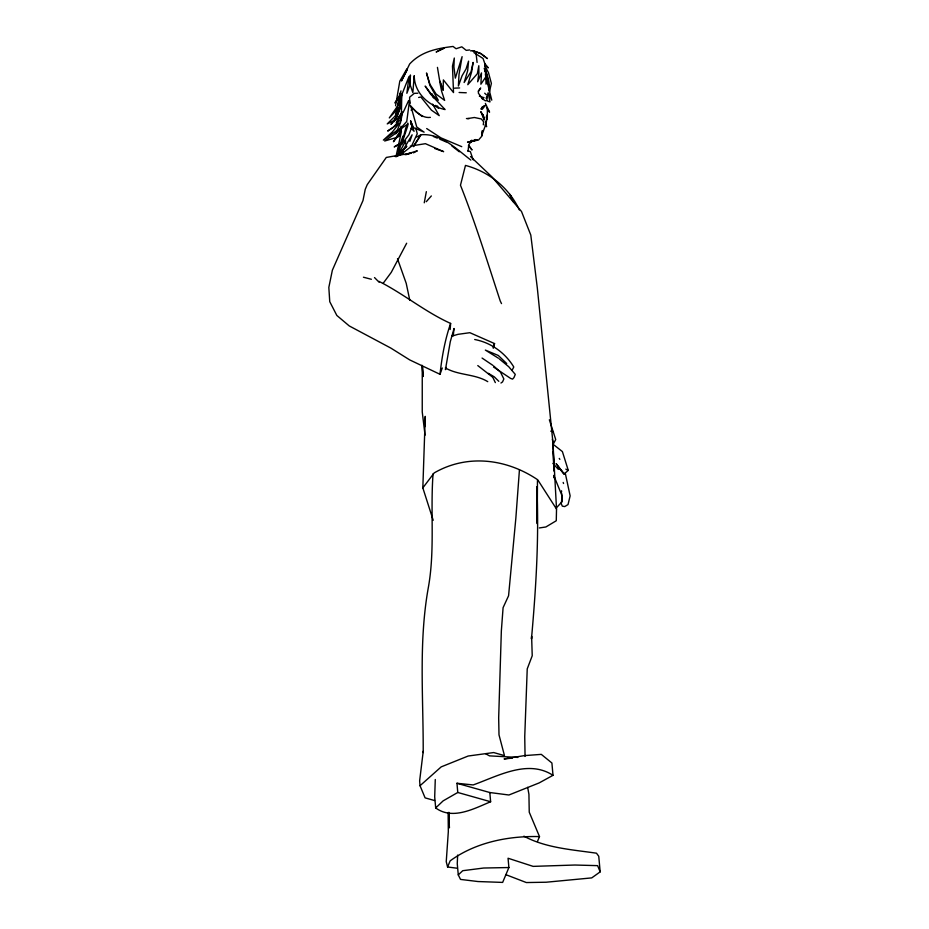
<?xml version="1.0" encoding="UTF-8"?>
<svg xmlns="http://www.w3.org/2000/svg" width="929" height="929" viewBox="0 0 929 929"><rect width="100%" height="100%" fill="white"/><g stroke="black" fill="none" stroke-linecap="round" stroke-linejoin="round"><path stroke-width="1.39" d="M407.773 123.034L407.773 125.787L401.502 144.541L408.911 134.74L412.395 125.485L410.572 122.129M487.319 116.38L487.365 109.088M537.461 480.258L537.252 523.724L536.788 486.715C539.215 537.543 535.975 588.359 531.458 638.978L531.62 636.307L532.224 655.758L527.231 668.88L524.746 736.569L525.059 756.427M425.145 426.516L425.25 416.366L422.834 487.876L433.204 520.286M400.968 93.771L400.829 105.325L395.522 115.788L399.528 106.278L400.016 93.446L397.67 105.952L389.286 117.937L398.367 108.136M401.049 126.193L400.968 130.432L399.551 133.776M401.154 120.538L401.282 113.466M422.254 366.943L422.242 411.907L425.052 435.213M470.515 156.536L492.068 176.998L521.506 211.498L530.796 235.049L537.322 288.013L552.952 442.645L556.529 509.08L556.274 520.751L545.869 526.975L539.331 527.951M401.003 90.879L399.087 96.604L394.779 102.898L400.84 97.139L409.027 76.492L406.867 93.295L410.014 85.004L410.409 74.982L410.037 84.481L412.848 92.621L414.229 75.667C414.369 93.295 428.78 105.976 445.084 109.576L430.789 94.398L425.157 86.083L430.824 93.527L438.325 100.262L429.86 85.247L426.492 72.985L429.941 84.295L436.084 94.05L444.643 100.413L441.623 91.286L439.603 81.078L443.11 90.043L443.377 79.917L453.515 92.575L452.481 66.087L454.304 58.028L453.909 66.795L455.326 78.129L462.108 56.657L459.019 74.425L458.392 86.025L462.085 75.737L466.044 69.036L468.564 61.151L467.67 70.709L464.14 82.507L471.084 71.649L473.116 62.44L471.618 71.963L467.798 84.702L477.367 73.681L478.807 65.727L478.888 73.089L477.669 81.775L481.489 72.926L480.885 84.214L485.809 76.956L485.379 74.25M435.271 779.524L434.702 796.838L435.689 807.951C452.609 820.342 473.906 808.694 490.628 801.739L489.815 792.53L456.963 783.275L457.776 792.472L443.133 800.868L435.689 807.951M457.66 855.075L457.254 863.656L458.276 874.897L460.529 879.415L478.005 881.54L502.647 882.411L508.895 867.535L508.047 858.233L533.13 866.374L574.888 865.027L597.602 865.642L600.169 871.866L591.738 877.893L546.147 882.225L526.348 882.55L505.678 874.595M409.55 100.297L406.751 121.455L395.696 133.857L400.469 122.709L402.559 112.363M406.112 154.62L411.512 153.03L386.29 157.442L367.245 184.627L365.248 189.319L362.995 200.525L332.361 270.223L328.831 287.398L329.749 301.67L336.832 315.454L349.246 325.928L390.819 348.073L409.759 359.929L440.021 374.306C441.844 357.131 444.956 339.747 450.623 323.431C425.273 312.016 403.569 293.785 378.951 281.359M450.17 329.493L450.623 323.431M519.439 469.819L515.862 518.022L508.569 595.768L503.088 607.659L501.346 630.965L498.676 717.838L499.001 734.862L504.47 755.602L493.682 752.56L468.181 756.02L441.194 766.878L420.036 785.713L425.099 797.872L434.586 800.543M405.381 143.763L405.601 140.871L398.123 155.073L402.977 136.064L396.311 155.073L401.444 131.419L393.431 141.742L402.269 127.865L407.819 123.975L405.799 127.923L401.502 144.541M433.065 473.802C430.208 511.867 435.167 550.433 428.199 588.301C418.549 642.647 423.438 697.795 423.194 752.595M483.301 124.811L483.626 121.757L481.315 118.958L474.371 117.495L467.624 118.598M401.665 94.735L400.271 107.543L397.298 116.23L390.981 124.358L396.393 117.251L399.725 108.739L399.714 97.893M468.019 151.439L468.762 144.808L471.897 140.384M486.448 121.571L487.226 114.964L485.577 124.974L481.686 135.669L482.43 130.524L481.896 136.099L478.505 140.047L467.519 142.172L477.181 139.78M395.568 105.778L399.807 81.137L406.809 68.943M423.241 751.236L419.629 780.906L420.036 785.713M399.482 97.882L395.382 115.823L387.242 123.905L397.101 119.144L400.318 115.068M453.259 335.717L454.06 328.494L450.286 341.698L445.432 369.626L446.303 367.419M424.263 202.801L426.341 191.664M487.353 80.916L488.84 85.004L489.502 91.414L491.383 83.413L488.48 72.671L484.706 65.518M486.959 100.216L486.738 97.324L486.506 98.23L488.085 93.875M442.262 367.989L440.021 374.306M493.241 348.247L494.542 343.579L469.865 332.698L458.078 334.324L451.831 336.124M402.35 112.339L400.155 120.027L392.874 127.61L387.683 131.047L399.435 123.139L392.317 132.034L383.352 140.105L397.693 129.979M494.065 345.019L493.345 347.411L494.542 343.579M411.222 110.354L412.116 107.706M409.84 141.371L412.116 134.821L399.923 155.294L411.454 146.271L417.249 133.788L415.832 128.272M402.547 154.365L403.418 151.926M394.918 119.237L393.896 121.711L395.545 119.771M457.242 868.243L447.581 866.989L450.159 860.858C475.52 842.313 508.5 835.775 539.505 836.599L529.24 812.178L528.926 794.283L527.66 787.339M537.461 841.477L539.505 836.599M486.738 97.324L486.262 98.369L486.819 97.185M408.574 100.622L403.883 110.876L396.3 122.849L401.409 112.711L401.816 93.306M512.018 370.416L513.795 366.99C505.167 352.846 491.116 342.65 474.707 339.503M407.204 69.919L401.433 80.974L409.654 63.996C421.371 51.35 437.071 48.447 453.05 46.45L456.081 48.749L461.794 46.822L466.242 50.363L469.691 49.957M553.092 444.445L555.716 439.533L549.353 419.78M406.658 243.235L391.248 272.383L383.178 283.299M413.579 146.666L420.942 134.717C441.194 133.253 456.034 148.756 470.875 160.078M413.417 146.132L420.942 134.717L416.703 137.027M402.373 151.601L400.027 154.911L396.346 156.687M482.267 109.343L485.228 105.465L482.29 106.974L481.048 109.216L482.058 107.474L485.228 105.465M422.834 487.876L434.191 472.907C467.345 453.724 506.735 458.81 537.728 479.805L556.529 509.08M478.226 91.158L480.665 88L478.447 91.518L478.365 93.155L482.999 99.461L481.872 98.277L485.391 100.866M471.886 140.279L470.271 142.276L475.346 139.513M426.272 201.709L431.346 195.949M401.142 127.319L394.465 134.194L384.711 140.999L397.566 137.213L399.9 135.564M557.017 507.164L562.08 501.695L561.662 493.16M458.276 874.897L462.735 870.705L483.672 868.023L508.895 867.535M404.092 149.081L395.336 156.641L406.832 146.213L399.981 153.355L395.092 156.42M500.963 383.015L502.543 381.912L503.843 378.951L500.534 372.215L493.822 366.107M399.842 143.542L394.21 146.933L400.26 143.542M512.367 758.11L504.087 758.923L524.386 755.614L541.305 754.371L551.907 762.999L552.999 775.32L539.157 782.915L508.918 795.003L489.815 792.53M413.475 152.844L417.295 150.823L404.963 154.678M472.095 140.848L468.622 142.474L477.32 139.826M418.654 97.475L420.86 96.988L431.428 110.156L439.243 115.66L432.612 104.153M410.304 146.108L425.412 143.681L443.644 151.648L434.621 148.477M470.608 50.886L473.198 50.7L480.99 53.685L487.423 58.608L480.548 53.417L472.42 50.607M466.277 92.784L459.112 92.494M454.467 88.162L459.623 87.941M417.853 93.225L414.334 93.33L409.631 97.185L409.666 105.441C415.507 110.632 421.638 118.622 430.382 117.368M517.836 757.414L489.502 755.869L485.704 753.791M469.203 118.598L466.439 118.54M456.963 783.275L473.186 784.935C498.002 776.052 527.927 758.97 552.999 775.32M550.711 431.137L553.44 431.637M363.436 277.214L371.368 279.281M457.776 792.472L490.628 801.739M479.352 96.151L484.055 97.708M486.146 100.529L490.013 101.923L488.073 92.714L491.766 100.146L485.867 76.84M467.914 150.742L470.364 151.671L473.198 159.869M445.374 367.93C458.508 375.56 474.905 373.772 487.76 381.656M461.759 146.666L440.95 137.864L426.69 128.55M433.402 136.47L437.234 138.107M439.777 139.199L446.152 141.916M493.496 366.978L510.648 378.44L512.587 379.113L513.969 377.58L515.293 374.41L508.697 366.688L499.245 358.849M565.819 469.11L568.2 470.457L564.1 473.999L556.25 463.803L564.1 473.999L557.818 466.753M488.41 373.342L494.344 376.895L498.815 381.32M498.304 358.141L485.344 350.082L498.292 355.459L506.7 363.541M523.91 836.17C545.822 848.014 572.113 849.652 596.476 853.194L598.752 856.248L600.169 871.866M473.883 52.593L483.034 58.457L485.182 64.554L485.53 73.588M482.07 358.06L492.904 365.387M492.358 376.977L477.785 365.573M422.323 116.508L416.006 111.852L411.164 106.463M451.761 145.865L459.321 151.799M554.148 445.096L562.393 451.587L568.153 469.969M484.694 93.19L486.413 94.851M435.62 105.383L438.558 108.31L437.42 105.976M374.526 277.574L379.09 282.207M411.048 128.19L414.079 131.291L410.595 120.898L410.827 124.544M484.648 64.078L488.248 67.887L484.706 63.613M552.894 463.374L558.364 469.389M485.124 124.811L486.633 126.681L485.449 121.85M468.46 145.481L472.037 149.987L468.89 145.586M486.529 107.625L489.571 112.177L485.368 103.374M559.258 458.415L559.85 459.356M519.346 209.942C509.115 187.786 488.944 171.668 465.475 165.42L460.47 185.231C475.532 223.146 487.528 262.222 500.255 301.042L501.521 303.609M484.218 68.316L486.076 71.765L488.933 81.694L489.502 91.414M492.962 377.65L495.343 382.62M513.598 202.174L509.928 194.347L512.889 200.745M554.044 476.182L562.208 496.167L561.255 503.704L562.324 506.166L564.751 506.572L568.025 504.563L570.139 495.877L565.215 472.931M410.595 120.898L413.417 127.61L424.123 132.15L416.761 127.018L410.815 105.999M397.496 258.773L406.217 283.333L409.805 300.346M443.11 90.043L439.522 79.871L437.443 67.376M563.183 482.43L563.543 483.51M432.171 93.957L433.402 97.812M486.192 116.961L486.982 119.539M409.259 100.413L410.037 103.2M447.581 866.989L446.245 861.682L448.324 831.583L448.126 812.921M552.372 439.347L553.44 444.422M484.95 71.545L484.52 68.851L486.076 71.765L488.004 79.557L486.03 84.156L485.809 76.956M476.089 53.568L477.088 62.44M422.01 365.26L423.113 376.489L422.695 366.816M561.534 490.779L561.592 491.731M448.614 812.573L449.392 827.855L448.881 812.329M553.916 469.923L552.952 442.645M554.137 475.346L554.253 478.063L554.137 475.3M553.196 451.784L553.974 471.142M442.657 48.819L436.142 52.001L444.074 48.145L442.657 48.819M482.163 113.64L480.792 111.619L484.16 119.969L483.126 114.557L483.916 118.169L482.163 113.64"/></g></svg>
